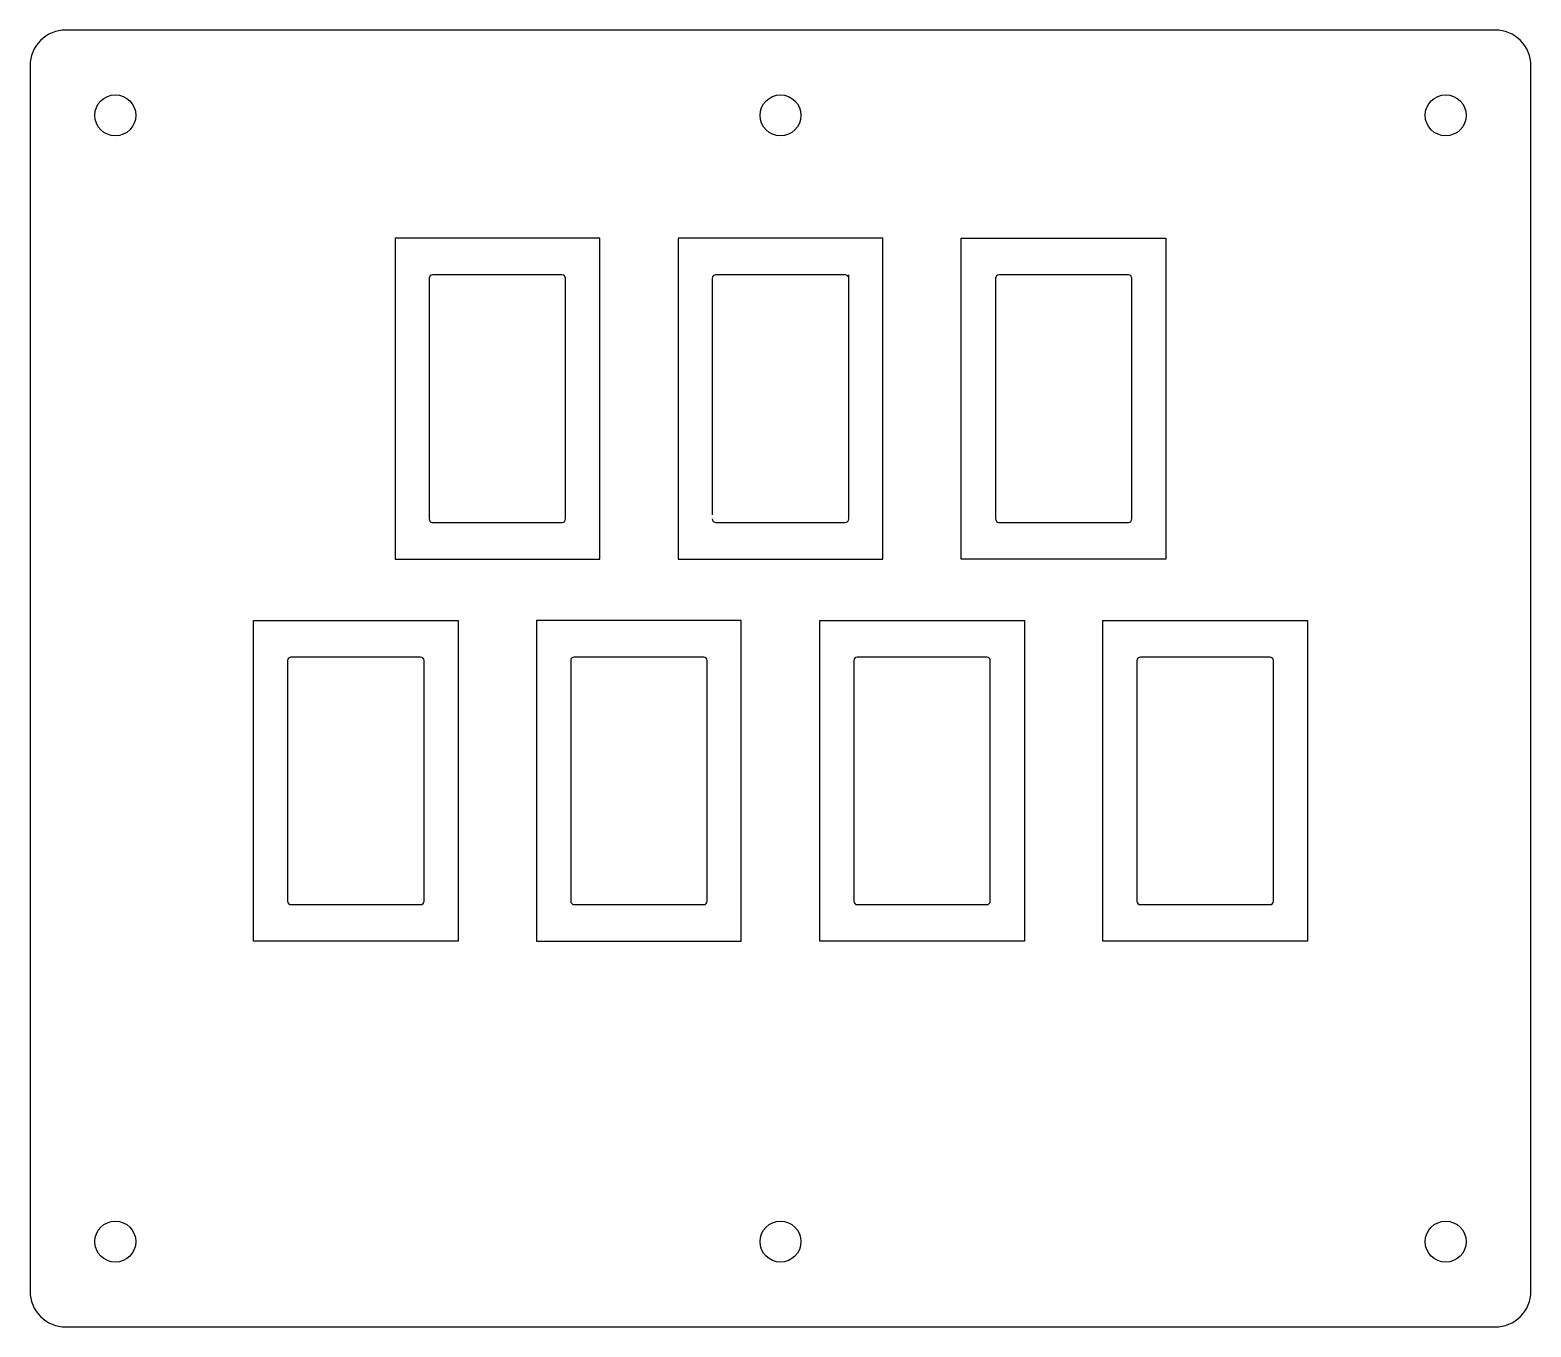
# Model space of a CAD drawing. Header units: millimetres. Extents: x -55 to 165, y -150 to 40.
import ezdxf

# ---------------------------------------------------------------- set-up
doc = ezdxf.new("R2010")
doc.units = ezdxf.units.MM
doc.layers.get('0').update_dxf_attribs({"linetype": 'CONTINUOUS'})

msp = doc.modelspace()

# ---------------------------------------------------------------- linework, layer by layer
for p, q in [((45.25, 3.625), (45.25, -31)), ((64.75, 4.125), (45.75, 4.125)), ((65.25, -31.625), (65.25, 4.125)), ((45.75, -32.125), (64.75, -32.125))]:
    msp.add_line(p, q)
for points in [[(165.25, -144.75), (165.25, 34.75, 0.4142136), (160, 40), (-49.5, 40, 0.4142136), (-54.75, 34.75), (-54.75, -144.75, 0.4142136), (-49.5, -150), (160, -150, 0.4142136)], [(23.75, -31.625), (23.75, 3.625, 0.4142136), (23.25, 4.125), (4.25, 4.125, 0.4142136), (3.75, 3.625), (3.75, -31.625, 0.4142136), (4.25, -32.125), (23.25, -32.125, 0.4142136)], [(106.25, 4.125), (87.25, 4.125, 0.4142136), (86.75, 3.625), (86.75, -31.625, 0.4142136), (87.25, -32.125), (106.25, -32.125, 0.4142136), (106.75, -31.625), (106.75, 3.625, 0.4142136)], [(-16.5, -88.125), (2.5, -88.125, 0.4142136), (3, -87.625), (3, -52.375, 0.4142136), (2.5, -51.875), (-16.5, -51.875, 0.4142136), (-17, -52.375), (-17, -87.625, 0.4142136)], [(25, -88.125), (44, -88.125, 0.4142136), (44.5, -87.625), (44.5, -52.375, 0.4142136), (44, -51.875), (25, -51.875, 0.4142136), (24.5, -52.375), (24.5, -87.625, 0.4142136)], [(66.5, -88.125), (85.5, -88.125, 0.4142136), (86, -87.625), (86, -52.375, 0.4142136), (85.5, -51.875), (66.5, -51.875, 0.4142136), (66, -52.375), (66, -87.625, 0.4142136)], [(108, -88.125), (127, -88.125, 0.4142136), (127.5, -87.625), (127.5, -52.375, 0.4142136), (127, -51.875), (108, -51.875, 0.4142136), (107.5, -52.375), (107.5, -87.625, 0.4142136)]]:
    msp.add_lwpolyline(points, format="xyb", close=True)
for points in [[(28.75, -37.5), (28.75, 9.5), (-1.25, 9.5), (-1.25, -37.5)], [(70.25, 9.5), (40.25, 9.5), (40.25, -37.5), (70.25, -37.5)], [(111.75, 9.5), (111.75, -37.5), (81.75, -37.5), (81.75, 9.5)], [(-22, -93.5), (-22, -46.5), (8, -46.5), (8, -93.5)], [(49.5, -93.5), (49.5, -46.5), (19.5, -46.5), (19.5, -93.5)], [(91, -46.5), (91, -93.5), (61, -93.5), (61, -46.5)], [(102.5, -93.5), (102.5, -46.5), (132.5, -46.5), (132.5, -93.5)]]:
    msp.add_lwpolyline(points, close=True)
for centre in [(-42.25, 27.5), (55.25, 27.5), (152.75, 27.5), (-42.25, -137.5), (55.25, -137.5), (152.75, -137.5)]:
    msp.add_circle(centre, 3)
for centre, start, end in [((45.75, 3.625), 90, 180), ((64.75, 3.625), 0, 90), ((45.75, -31.625), 180, 270), ((64.75, -31.625), -90, 0)]:
    msp.add_arc(centre, 0.5, start, end)

doc.saveas('drawing.dxf')
